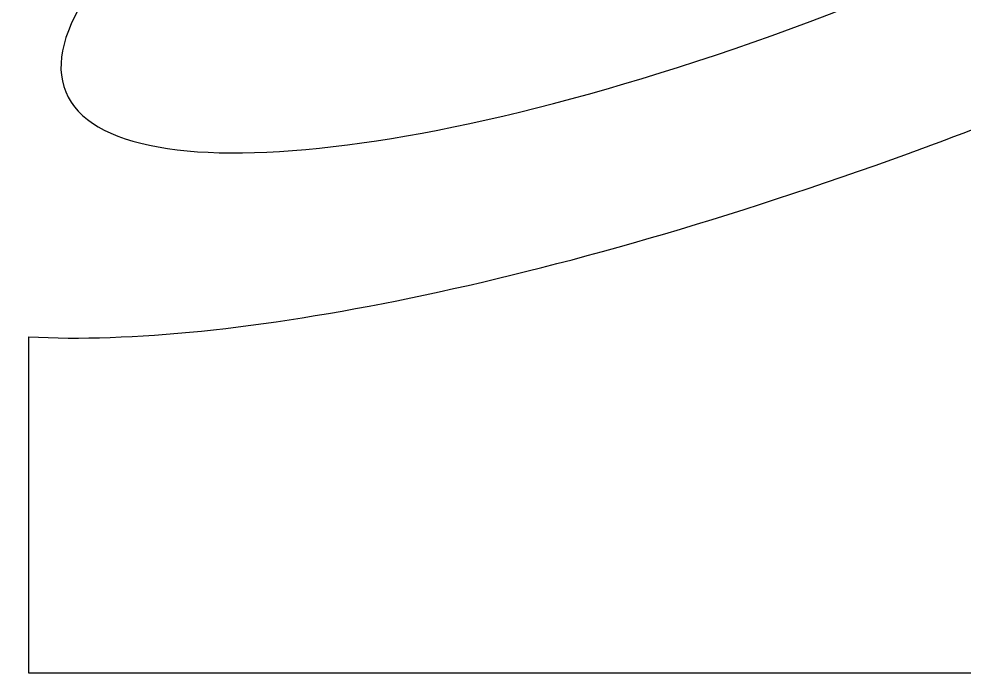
# Model space of a CAD drawing. Extents: x -0.1 to 68.2, y 0 to 24.5.
# Drawn here: x -0.13 to 12.19, y 0 to 8.53 of the extents above; entities that cross this region are included whole.
import ezdxf

# ---------------------------------------------------------------- set-up
doc = ezdxf.new("R2010")
doc.units = 0
doc.layers.add('ink_ext_XXXXXX', color=7, linetype='CONTINUOUS')

msp = doc.modelspace()

# ---------------------------------------------------------------- linework, layer by layer
at = {"layer": 'ink_ext_XXXXXX', "color": 7}
msp.add_lwpolyline([(24.501898, 13.72309), (24.501898, -0.000001), (0.00051, -0.000001), (0.00051, 4.384322)], dxfattribs=at)
for points in [[(9.233076, 14.33844), (3.786752, 12.078369), (-0.130638, 9.05577), (0.479859, 7.577842)], [(0.479859, 7.577842), (1.090415, 6.103937), (6.000926, 6.739431), (11.447321, 8.996785)], [(11.932249, 6.950921), (12.57554, 7.190704), (13.225251, 7.447491), (13.88177, 7.720047)], [(11.460621, 6.776649), (11.616478, 6.832987), (11.773605, 6.891937), (11.932249, 6.950921)], [(0.00051, 4.384322), (2.633955, 4.242822), (6.81997, 5.085185), (11.460621, 6.776649)]]:
    msp.add_open_spline(points, degree=3, dxfattribs=at)

doc.saveas('drawing.dxf')
